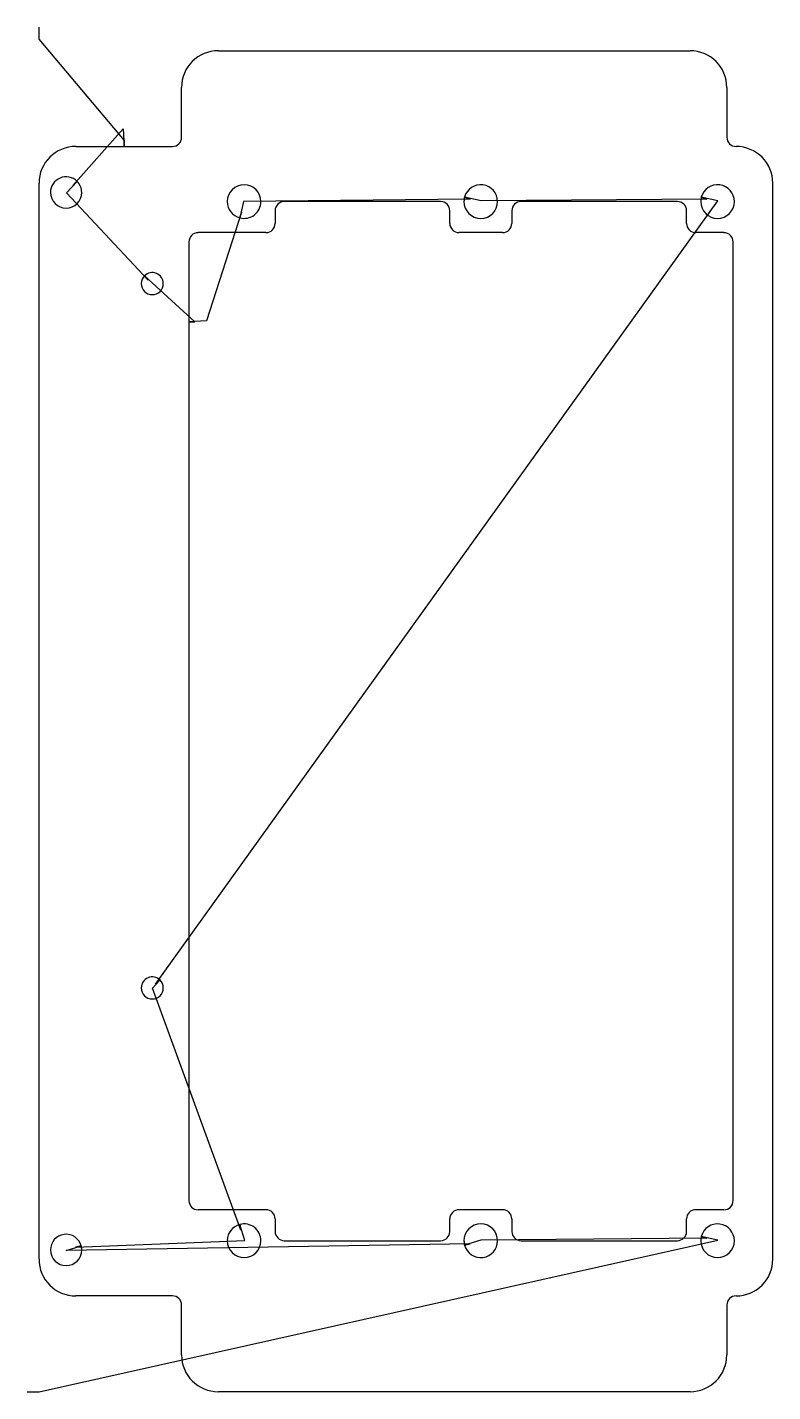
# Model space of a CAD drawing. Header units: inches. Extents: x 0 to 6.3, y 0.1 to 11.7.
import ezdxf

# ---------------------------------------------------------------- set-up
doc = ezdxf.new("R2010")
doc.units = ezdxf.units.IN
doc.layers.get('0').update_dxf_attribs({"linetype": 'CONTINUOUS'})
doc.layers.add('3', color=7, linetype='CONTINUOUS')

msp = doc.modelspace()

# ---------------------------------------------------------------- linework, layer by layer
at = {"color": 0, "linetype": 'CONTINUOUS'}
for p, q in [((0.057, 11.637), (0.057, 11.737)), ((-0.043, 0.054), (0.057, 0.054))]:
    msp.add_line(p, q, dxfattribs=at)
at = {"layer": '3', "color": 3, "linetype": 'CONTINUOUS'}
for p, q in [((0.788, 10.767), (0.057, 11.637)), ((1.593, 11.537), (5.633, 11.537)), ((1.278, 10.796), (1.278, 11.222)), ((5.948, 11.222), (5.948, 10.796)), ((0.347, 10.384), (0.779, 10.867)), ((0.779, 10.867), (0.786, 10.717)), ((0.786, 10.717), (0.788, 10.767)), ((0.372, 10.717), (0.786, 10.717)), ((0.786, 10.717), (1.2, 10.717)), ((0.057, 1.189), (0.057, 10.402)), ((0.293, 10.319), (0.384, 10.418)), ((0.384, 10.418), (0.347, 10.384)), ((6.341, 10.402), (6.341, 1.189)), ((0.993, 9.573), (0.293, 10.319)), ((3.843, 10.251), (3.702, 10.282)), ((3.702, 10.282), (3.75, 10.267)), ((5.871, 10.251), (5.73, 10.282)), ((5.73, 10.282), (5.778, 10.267)), ((1.056, 3.545), (5.871, 10.251)), ((1.808, 10.246), (1.777, 10.105)), ((3.75, 10.267), (1.808, 10.246)), ((2.08, 10.166), (2.08, 10.058)), ((3.497, 10.245), (2.158, 10.245)), ((3.576, 10.058), (3.576, 10.166)), ((5.778, 10.267), (3.843, 10.251)), ((4.107, 10.166), (4.107, 10.058)), ((5.525, 10.245), (4.186, 10.245)), ((5.603, 10.058), (5.603, 10.166)), ((1.792, 10.153), (1.491, 9.223)), ((1.777, 10.105), (1.792, 10.153)), ((2.001, 9.979), (1.42, 9.979)), ((4.028, 9.979), (3.654, 9.979)), ((5.924, 9.979), (5.682, 9.979)), ((1.341, 9.9), (1.341, 9.216)), ((6.003, 1.691), (6.003, 9.9)), ((1.391, 9.214), (0.96, 9.61)), ((0.96, 9.61), (0.993, 9.573)), ((1.491, 9.223), (1.341, 9.216)), ((1.341, 9.216), (1.341, 1.691)), ((1.341, 9.216), (1.391, 9.214)), ((1.029, 3.509), (1.093, 3.579)), ((1.787, 1.437), (1.029, 3.509)), ((1.093, 3.579), (1.056, 3.545)), ((1.42, 1.613), (2.001, 1.613)), ((2.08, 1.534), (2.08, 1.426)), ((3.576, 1.426), (3.576, 1.534)), ((3.654, 1.613), (4.028, 1.613)), ((4.107, 1.534), (4.107, 1.426)), ((5.603, 1.426), (5.603, 1.534)), ((5.682, 1.613), (5.924, 1.613)), ((1.82, 1.349), (1.777, 1.486)), ((1.777, 1.486), (1.787, 1.437)), ((0.057, 0.054), (5.871, 1.353)), ((3.751, 1.32), (0.29, 1.263)), ((0.29, 1.263), (0.418, 1.303)), ((0.369, 1.292), (1.82, 1.349)), ((0.418, 1.303), (0.369, 1.292)), ((2.158, 1.347), (3.497, 1.347)), ((3.84, 1.353), (3.702, 1.31)), ((3.702, 1.31), (3.751, 1.32)), ((5.778, 1.369), (3.84, 1.353)), ((4.186, 1.347), (5.525, 1.347)), ((5.871, 1.353), (5.73, 1.384)), ((5.73, 1.384), (5.778, 1.369)), ((1.2, 0.874), (0.372, 0.874)), ((1.278, 0.369), (1.278, 0.796)), ((5.948, 0.796), (5.948, 0.369)), ((5.633, 0.054), (1.593, 0.054))]:
    msp.add_line(p, q, dxfattribs=at)
for centre, radius, start, end in [((1.593, 11.222), 0.315, 90, 180), ((5.633, 11.222), 0.315, 360, 90), ((1.2, 10.796), 0.0787, 270, 0), ((6.027, 10.796), 0.0787, 180, 270), ((0.372, 10.402), 0.315, 90, 180), ((6.027, 10.402), 0.315, 0, 90), ((0.289, 10.323), 0.134, 45, 180), ((0.289, 10.323), 0.134, 360, 45), ((0.289, 10.323), 0.134, 180, 360), ((1.814, 10.245), 0.144, 360, 180), ((3.841, 10.245), 0.144, 165, 180), ((3.841, 10.245), 0.144, 360, 165), ((5.869, 10.245), 0.144, 165, 180), ((5.869, 10.245), 0.144, 360, 165), ((1.814, 10.245), 0.144, 180, 255), ((1.814, 10.245), 0.144, 255, 0), ((2.158, 10.166), 0.0787, 90, 180), ((3.497, 10.166), 0.0787, 0, 90), ((3.841, 10.245), 0.144, 180, 360), ((4.186, 10.166), 0.0787, 90, 180), ((5.525, 10.166), 0.0787, 0, 90), ((5.869, 10.245), 0.144, 180, 360), ((2.001, 10.058), 0.0787, 270, 0), ((3.654, 10.058), 0.0787, 180, 270), ((4.028, 10.058), 0.0787, 270, 0), ((5.682, 10.058), 0.0787, 180, 270), ((1.42, 9.9), 0.0787, 90, 180), ((5.924, 9.9), 0.0787, 0, 90), ((1.027, 9.543), 0.0945, 135, 180), ((1.027, 9.543), 0.0945, 360, 135), ((1.027, 9.543), 0.0945, 180, 360), ((1.027, 3.512), 0.0945, 45, 180), ((1.027, 3.512), 0.0945, 180, 360), ((1.027, 3.512), 0.0945, 360, 45), ((1.42, 1.691), 0.0787, 180, 270), ((5.924, 1.691), 0.0787, 270, 0), ((2.001, 1.534), 0.0787, 0, 90), ((3.654, 1.534), 0.0787, 90, 180), ((4.028, 1.534), 0.0787, 0, 90), ((5.682, 1.534), 0.0787, 90, 180), ((0.289, 1.268), 0.134, 15, 180), ((1.814, 1.347), 0.144, 105, 180), ((1.814, 1.347), 0.144, 360, 105), ((2.158, 1.426), 0.0787, 180, 270), ((3.497, 1.426), 0.0787, 270, 0), ((3.841, 1.347), 0.144, 360, 180), ((4.186, 1.426), 0.0787, 180, 270), ((5.525, 1.426), 0.0787, 270, 0), ((5.869, 1.347), 0.144, 360, 165), ((0.289, 1.268), 0.134, 360, 15), ((1.814, 1.347), 0.144, 180, 360), ((3.841, 1.347), 0.144, 180, 195), ((3.841, 1.347), 0.144, 195, 0), ((5.869, 1.347), 0.144, 165, 180), ((5.869, 1.347), 0.144, 180, 360), ((0.372, 1.189), 0.315, 180, 270), ((0.289, 1.268), 0.134, 180, 360), ((6.027, 1.189), 0.315, 270, 0), ((1.2, 0.796), 0.0787, 0, 90), ((6.027, 0.796), 0.0787, 90, 180), ((1.593, 0.369), 0.315, 180, 270), ((5.633, 0.369), 0.315, 270, 0)]:
    msp.add_arc(centre, radius, start, end, dxfattribs=at)

doc.saveas('drawing.dxf')
